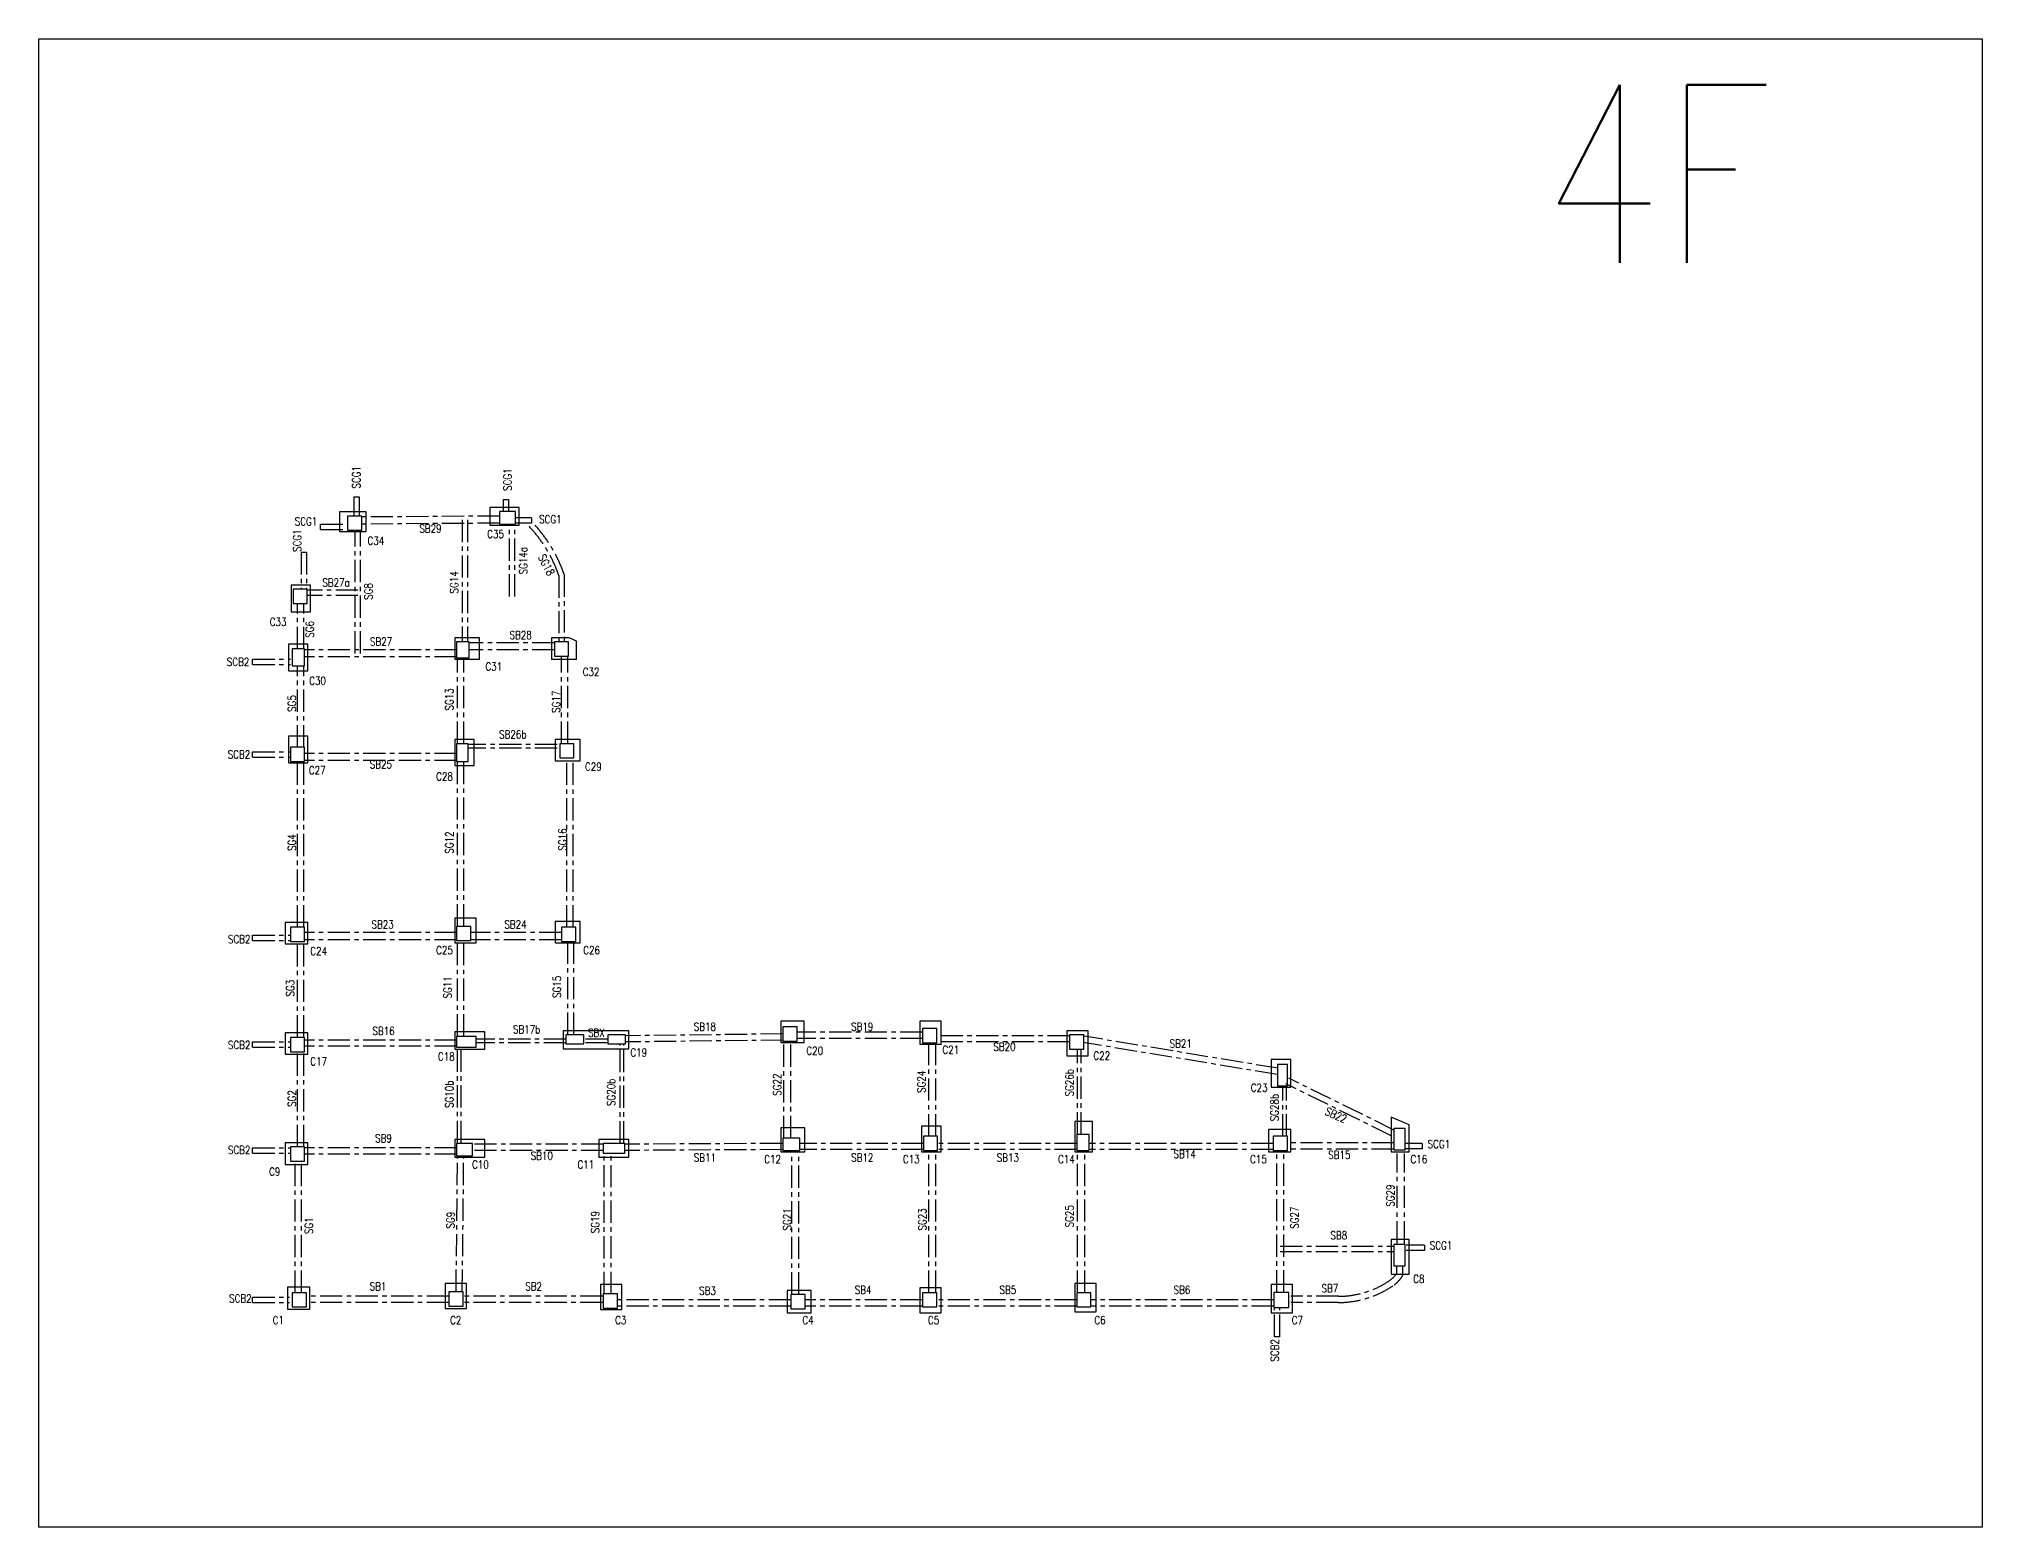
# Model space of a CAD drawing. Header units: millimetres. Extents: x 3 to 26067, y -17 to 17277.
# Drawn here: x 15139 to 26067, y 8909 to 17277 of the extents above; entities that cross this region are included whole.
import ezdxf
from ezdxf.enums import TextEntityAlignment as Align

# ---------------------------------------------------------------- set-up
doc = ezdxf.new("R2010")
doc.units = ezdxf.units.MM
doc.header["$LTSCALE"] = 100
doc.header["$MEASUREMENT"] = 0
doc.linetypes.add('CENTER', pattern=[2, 1.25, -0.25, 0.25, -0.25])
for name, color, linetype in [('TC-COLUMN', 1, 'Continuous'), ('TC-T', 4, 'Continuous'), ('TC-TB', 2, 'Continuous'), ('TC-TC', 4, 'Continuous'), ('TC-鋼柱', 11, 'Continuous')]:
    doc.layers.add(name, color=color, linetype=linetype)
doc.layers.add('TC-鋼粱', color=4, linetype='CENTER', plot=False)
doc.styles.add('TXT', font='TXT.shx', dxfattribs={"width": 0.8, "bigfont": 'ae.shx'})

msp = doc.modelspace()

# ---------------------------------------------------------------- linework, layer by layer
msp.add_lwpolyline([(15139, 17277), (26067, 17277), (26067, 8909), (15139, 8909)], close=True)
at = {"layer": 'TC-COLUMN'}
for points in [[(16829, 14507), (16979, 14507), (16979, 14617), (16829, 14617)], [(17839, 14642), (17674, 14642), (17674, 14542), (17839, 14542)], [(16667, 14055), (16667, 14205), (16557, 14205), (16557, 14055)], [(17477, 13789), (17617, 13789), (17617, 13909), (17477, 13909)], [(18120, 13909), (18022, 13909), (18022, 13789), (18162, 13789), (18162, 13890)], [(16652, 13724), (16652, 13874), (16542, 13874), (16542, 13724)], [(16652, 13207), (16652, 13357), (16542, 13357), (16542, 13207)], [(17587, 13192), (17587, 13337), (17477, 13337), (17477, 13192)], [(18042, 13217), (18182, 13217), (18182, 13337), (18042, 13337)], [(16524, 12189), (16652, 12189), (16652, 12309), (16524, 12309)], [(17597, 12194), (17597, 12334), (17477, 12334), (17477, 12194)], [(18042, 12194), (18182, 12194), (18182, 12314), (18042, 12314)], [(17647, 11694), (17477, 11694), (17477, 11597), (17647, 11597)], [(18087, 11599), (18457, 11599), (18457, 11699), (18087, 11699)], [(19312, 11634), (19442, 11634), (19442, 11754), (19312, 11754)], [(20212, 11624), (20212, 11754), (20092, 11754), (20092, 11624)], [(20919, 11699), (20919, 11559), (21039, 11559), (21039, 11699)], [(16524, 11569), (16652, 11569), (16652, 11689), (16524, 11689)], [(22179, 11383), (22179, 11538), (22069, 11538), (22069, 11383)], [(19447, 11019), (19447, 11154), (19312, 11154), (19312, 11019)], [(20212, 11019), (20212, 11164), (20102, 11164), (20102, 11019)], [(21064, 11019), (21064, 11189), (20964, 11189), (20964, 11019)], [(22744, 11214), (22744, 11019), (22844, 11019), (22844, 11172)], [(16524, 10949), (16652, 10949), (16652, 11069), (16524, 11069)], [(17647, 11089), (17477, 11089), (17477, 10989), (17647, 10989)], [(18457, 11089), (18287, 11089), (18287, 10989), (18457, 10989)], [(22054, 11019), (22179, 11019), (22179, 11144), (22054, 11144)], [(22744, 10331), (22844, 10331), (22844, 10526), (22744, 10526)], [(17544, 10139), (17544, 10279), (17424, 10279), (17424, 10139)], [(18297, 10133), (18417, 10133), (18417, 10273), (18297, 10273)], [(20964, 10279), (20964, 10119), (21084, 10119), (21084, 10279)], [(22069, 10274), (22069, 10114), (22189, 10114), (22189, 10274)], [(16537, 10134), (16662, 10134), (16662, 10259), (16537, 10259)], [(19347, 10114), (19482, 10114), (19482, 10239), (19347, 10239)], [(20092, 10254), (20092, 10114), (20212, 10114), (20212, 10254)]]:
    msp.add_lwpolyline(points, close=True, dxfattribs=at)
at = {"layer": 'TC-鋼柱'}
for points in [[(16875, 14514), (16955, 14514), (16955, 14594), (16875, 14594)], [(17730, 14549), (17820, 14549), (17820, 14619), (17730, 14619)], [(16568, 14103), (16648, 14103), (16648, 14183), (16568, 14183)], [(17488, 13797), (17558, 13797), (17558, 13887), (17488, 13887)], [(18038, 13807), (18118, 13807), (18118, 13887), (18038, 13887)], [(16563, 13752), (16633, 13752), (16633, 13847), (16563, 13847)], [(16553, 13214), (16633, 13214), (16633, 13294), (16553, 13294)], [(17488, 13214), (17553, 13214), (17553, 13314), (17488, 13314)], [(18068, 13234), (18148, 13234), (18148, 13314), (18068, 13314)], [(16553, 12202), (16633, 12202), (16633, 12282), (16553, 12282)], [(17488, 12207), (17568, 12207), (17568, 12287), (17488, 12287)], [(18078, 12202), (18158, 12202), (18158, 12282), (18078, 12282)], [(19323, 11642), (19403, 11642), (19403, 11722), (19323, 11722)], [(20108, 11632), (20188, 11632), (20188, 11712), (20108, 11712)], [(16553, 11582), (16633, 11582), (16633, 11662), (16553, 11662)], [(17488, 11608), (17598, 11608), (17598, 11668), (17488, 11668)], [(18103, 11627), (18203, 11627), (18203, 11677), (18103, 11677)], [(18338, 11627), (18438, 11627), (18438, 11677), (18338, 11677)], [(20935, 11597), (21015, 11597), (21015, 11677), (20935, 11677)], [(22105, 11390), (22160, 11390), (22160, 11510), (22105, 11510)], [(22758, 11030), (22823, 11030), (22823, 11150), (22758, 11150)], [(16553, 10967), (16633, 10967), (16633, 11047), (16553, 11047)], [(17488, 10997), (17578, 10997), (17578, 11067), (17488, 11067)], [(18313, 11012), (18433, 11012), (18433, 11067), (18313, 11067)], [(19323, 11027), (19418, 11027), (19418, 11097), (19323, 11097)], [(20113, 11027), (20193, 11027), (20193, 11107), (20113, 11107)], [(20975, 11027), (21045, 11027), (21045, 11117), (20975, 11117)], [(22080, 11027), (22160, 11027), (22160, 11107), (22080, 11107)], [(22758, 10379), (22823, 10379), (22823, 10499), (22758, 10499)], [(16563, 10147), (16643, 10147), (16643, 10227), (16563, 10227)], [(17445, 10152), (17525, 10152), (17525, 10232), (17445, 10232)], [(18313, 10140), (18393, 10140), (18393, 10220), (18313, 10220)], [(19368, 10137), (19448, 10137), (19448, 10217), (19368, 10217)], [(20108, 10147), (20188, 10147), (20188, 10227), (20108, 10227)], [(20975, 10147), (21055, 10147), (21055, 10227), (20975, 10227)], [(22083, 10144), (22168, 10144), (22168, 10229), (22083, 10229)]]:
    msp.add_lwpolyline(points, close=True, dxfattribs=at)
at = {"layer": 'TC-鋼粱'}
for p, q in [((16910, 14702), (16910, 14594)), ((16910, 14702), (16940, 14702)), ((16940, 14702), (16940, 14594)), ((17750, 14687), (17750, 14619)), ((17750, 14687), (17780, 14687)), ((17780, 14687), (17780, 14619)), ((16723, 14549), (16875, 14549)), ((16723, 14519), (16723, 14549)), ((17730, 14594), (16955, 14589)), ((17730, 14554), (16955, 14549)), ((17520, 14573), (17520, 13887)), ((17550, 14573), (17550, 13887)), ((17785, 14142), (17785, 14549)), ((17815, 14142), (17815, 14549)), ((17910, 14584), (17820, 14584)), ((17910, 14554), (17820, 14554)), ((17910, 14584), (17910, 14554)), ((16723, 14519), (16875, 14519)), ((16918, 13822), (16918, 14514)), ((16948, 13822), (16948, 14514)), ((16613, 14391), (16613, 14183)), ((16613, 14391), (16643, 14391)), ((16643, 14391), (16643, 14183)), ((16593, 13847), (16593, 14103)), ((16628, 13847), (16628, 14103)), ((16933, 14178), (16648, 14178)), ((16933, 14148), (16648, 14148)), ((18038, 13882), (17558, 13882)), ((16340, 13789), (16553, 13789)), ((16340, 13759), (16340, 13789)), ((17488, 13842), (16633, 13842)), ((17488, 13802), (16633, 13802)), ((17493, 13314), (17493, 13797)), ((17528, 13314), (17528, 13797)), ((18038, 13842), (17558, 13842)), ((18078, 13314), (18078, 13807)), ((18113, 13314), (18113, 13807)), ((16340, 13759), (16553, 13759)), ((16593, 13294), (16593, 13752)), ((16628, 13294), (16628, 13752)), ((16340, 13269), (16553, 13269)), ((16340, 13239), (16340, 13269)), ((16340, 13239), (16553, 13239)), ((17488, 13259), (16633, 13259)), ((18053, 13309), (17553, 13309)), ((18053, 13289), (17553, 13289)), ((18108, 12282), (18108, 13234)), ((18143, 12282), (18143, 13234)), ((16593, 12282), (16593, 13214)), ((16628, 12282), (16628, 13214)), ((17488, 13219), (16633, 13219)), ((17493, 12287), (17493, 13214)), ((17528, 12287), (17528, 13214)), ((17488, 12252), (16633, 12252)), ((18078, 12252), (17568, 12252)), ((16340, 12237), (16553, 12237)), ((16340, 12207), (16340, 12237)), ((16340, 12207), (16553, 12207)), ((16593, 11662), (16593, 12202)), ((16628, 11662), (16628, 12202)), ((17488, 12212), (16633, 12212)), ((17493, 11668), (17493, 12207)), ((17528, 11668), (17528, 12207)), ((18078, 12212), (17568, 12212)), ((18113, 11677), (18113, 12202)), ((18148, 11677), (18148, 12202)), ((16340, 11637), (16553, 11637)), ((16340, 11607), (16340, 11637)), ((16340, 11607), (16553, 11607)), ((17488, 11648), (16633, 11648)), ((17488, 11613), (16633, 11613)), ((17493, 11069), (17493, 11608)), ((17513, 11069), (17513, 11608)), ((18103, 11652), (17598, 11652)), ((18103, 11632), (17598, 11632)), ((18338, 11652), (18203, 11652)), ((18338, 11632), (18203, 11632)), ((18408, 11067), (18408, 11627)), ((18428, 11067), (18428, 11627)), ((19322, 11682), (18437, 11672)), ((19323, 11647), (18438, 11637)), ((19328, 11097), (19328, 11642)), ((19368, 11097), (19368, 11642)), ((20108, 11692), (19403, 11692)), ((20108, 11657), (19403, 11657)), ((20143, 11107), (20143, 11632)), ((20183, 11107), (20183, 11632)), ((20935, 11672), (20188, 11672)), ((20935, 11637), (20188, 11637)), ((20980, 11117), (20980, 11597)), ((21000, 11117), (21000, 11597)), ((22102, 11454), (21012, 11634)), ((22108, 11489), (21018, 11669)), ((16593, 11047), (16593, 11582)), ((16628, 11047), (16628, 11582)), ((22135, 11107), (22135, 11390)), ((22747, 11108), (22152, 11402)), ((22155, 11107), (22155, 11390)), ((22763, 11140), (22168, 11433)), ((16340, 11042), (16553, 11042)), ((16340, 11012), (16340, 11042)), ((17488, 11042), (16633, 11042)), ((18313, 11062), (17578, 11062)), ((19318, 11067), (18433, 11062)), ((20113, 11067), (19418, 11067)), ((20975, 11067), (20193, 11067)), ((22080, 11067), (21045, 11067)), ((22758, 11070), (22160, 11070)), ((22917, 11067), (22825, 11067)), ((22917, 11067), (22917, 11037)), ((16340, 11012), (16553, 11012)), ((16580, 10227), (16580, 10967)), ((16615, 10227), (16615, 10967)), ((17488, 11007), (16633, 11007)), ((17485, 10232), (17493, 10997)), ((17520, 10232), (17528, 10997)), ((18313, 11027), (17578, 11027)), ((18318, 10220), (18318, 11012)), ((18358, 10220), (18358, 11012)), ((19318, 11032), (18433, 11027)), ((19373, 10217), (19373, 11027)), ((19413, 10217), (19413, 11027)), ((20113, 11032), (19418, 11032)), ((20143, 10227), (20143, 11027)), ((20183, 10227), (20183, 11027)), ((20975, 11032), (20193, 11032)), ((20980, 10227), (20980, 11027)), ((21020, 10227), (21020, 11027)), ((22080, 11032), (21045, 11032)), ((22100, 10229), (22100, 11027)), ((22140, 10229), (22140, 11027)), ((22758, 11035), (22160, 11035)), ((22778, 10504), (22778, 11010)), ((22818, 10504), (22818, 11010)), ((22917, 11037), (22825, 11037)), ((22931, 10494), (22828, 10494)), ((22931, 10494), (22931, 10464)), ((22120, 10489), (22758, 10489)), ((22120, 10459), (22758, 10459)), ((22931, 10464), (22828, 10464)), ((16340, 10202), (16548, 10202)), ((16340, 10172), (16340, 10202)), ((16340, 10172), (16548, 10172)), ((17445, 10207), (16643, 10207)), ((17445, 10172), (16643, 10172)), ((18308, 10207), (17525, 10207)), ((18308, 10172), (17525, 10172)), ((19368, 10187), (18393, 10187)), ((20108, 10187), (19448, 10187)), ((20975, 10187), (20188, 10187)), ((22083, 10187), (21055, 10187)), ((19368, 10152), (18393, 10152)), ((20108, 10152), (19448, 10152)), ((20975, 10152), (20188, 10152)), ((22083, 10152), (21055, 10152)), ((22088, 9979), (22088, 10144)), ((22118, 9979), (22118, 10144)), ((22118, 9979), (22088, 9979))]:
    msp.add_line(p, q, dxfattribs=at)
for points in [[(17890, 14542, -0.108185), (18063, 14260), (18063, 13887)], [(17911, 14562, -0.109798), (18093, 14265), (18093, 13887)], [(22808, 10379), (22808, 10324, -0.096294), (22761, 10271, -0.152217), (22447, 10172), (22180, 10172)], [(22773, 10379), (22773, 10334, -0.079755), (22740, 10299, -0.151787), (22447, 10207), (22180, 10207)]]:
    msp.add_lwpolyline(points, format="xyb", dxfattribs=at)

# ---------------------------------------------------------------- texts
at = {"layer": 'TC-T', "style": 'TXT', "width": 0.8}
msp.add_text('4F', height=1000, dxfattribs=at).set_placement((24235, 16518), align=Align.MIDDLE_CENTER)
at = {"layer": 'TC-TB', "style": 'TXT', "width": 0.8}
for s, rotation, p in [('SCG1', 90, (16924, 14812)), ('SCG1', 90, (17774, 14799)), ('SB29', 0.3754, (17341, 14524)), ('SCG1', 90, (16591, 14456)), ('SG14a', 90, (17863, 14343)), ('SG18', 297, (17993, 14319)), ('SG8', 90, (16992, 14170)), ('SG14', 90, (17474, 14221)), ('SG6', 90, (16662, 13957)), ('SG5', 90, (16562, 13540)), ('SG13', 90, (17447, 13563)), ('SG17', 90, (18047, 13550)), ('SG4', 90, (16562, 12758)), ('SG12', 90, (17447, 12758)), ('SG16', 90, (18084, 12775)), ('SG3', 90, (16552, 11939)), ('SG11', 90, (17437, 11944)), ('SG15', 90, (18052, 11947)), ('SG26b', 90, (20934, 11408)), ('SG10b', 90, (17447, 11343)), ('SG20b', 90, (18357, 11354)), ('SG22', 90, (19290, 11397)), ('SG24', 90, (20102, 11413)), ('SG2', 90, (16562, 11319)), ('SG28b', 90, (22088, 11268)), ('SB22', 335.7133, (22433, 11226)), ('SG29', 90, (22739, 10773)), ('SG25', 90, (20934, 10657)), ('SG1', 90, (16657, 10604)), ('SG9', 89.0759, (17454, 10635)), ('SG19', 90, (18267, 10624)), ('SG21', 90, (19347, 10639)), ('SG23', 90, (20107, 10639)), ('SG27', 90, (22200, 10649)), ('SCB2', 90, (22089, 9903))]:
    msp.add_text(s, height=45, rotation=rotation, dxfattribs=at).set_placement(p, align=Align.MIDDLE_CENTER)
for s, p in [('SCG1', (16641, 14564)), ('SCG1', (18015, 14576)), ('SB27a', (16810, 14220)), ('SB27', (17063, 13888)), ('SB28', (17848, 13925)), ('SCB2', (16259, 13774)), ('SB26b', (17804, 13366)), ('SCB2', (16264, 13254)), ('SB25', (17062, 13198)), ('SB23', (17072, 12298)), ('SB24', (17819, 12298)), ('SCB2', (16265, 12215)), ('SB16', (17077, 11699)), ('SB17b', (17882, 11708)), ('SBX', (18274, 11689)), ('SB18', (18884, 11723)), ('SB19', (19769, 11723)), ('SCB2', (16265, 11620)), ('SB20', (20569, 11610)), ('SB21', (21560, 11628)), ('SCB2', (16265, 11030)), ('SB9', (17077, 11095)), ('SCG1', (23012, 11063)), ('SB10', (17967, 10997)), ('SB11', (18884, 10987)), ('SB12', (19769, 10987)), ('SB13', (20588, 10987)), ('SB14', (21582, 11007)), ('SB15', (22452, 11002)), ('SB8', (22449, 10550)), ('SCG1', (23024, 10493)), ('SB1', (17046, 10263)), ('SB2', (17921, 10263)), ('SB7', (22399, 10252)), ('SCB2', (16272, 10195)), ('SB3', (18899, 10238)), ('SB4', (19774, 10243)), ('SB5', (20588, 10243)), ('SB6', (21567, 10243))]:
    msp.add_text(s, height=45, dxfattribs=at).set_placement(p, align=Align.MIDDLE_CENTER)
at = {"layer": 'TC-TC', "style": 'TXT', "width": 0.8}
for s, p in [('C34', (17034, 14455)), ('C35', (17707, 14493)), ('C33', (16484, 13999)), ('C31', (17697, 13748)), ('C30', (16706, 13668)), ('C32', (18244, 13718)), ('C27', (16704, 13165)), ('C28', (17420, 13130)), ('C29', (18257, 13185)), ('C24', (16712, 12148)), ('C25', (17420, 12153)), ('C26', (18247, 12153)), ('C19', (18512, 11578)), ('C20', (19502, 11588)), ('C21', (20267, 11593)), ('C17', (16712, 11528)), ('C18', (17430, 11555)), ('C22', (21116, 11560)), ('C23', (22001, 11380)), ('C9', (16465, 10908)), ('C10', (17622, 10948)), ('C11', (18215, 10948)), ('C12', (19265, 10978)), ('C13', (20045, 10978)), ('C14', (20917, 10978)), ('C15', (21997, 10978)), ('C16', (22899, 10978)), ('C8', (22899, 10305)), ('C1', (16485, 10073)), ('C2', (17483, 10073)), ('C3', (18411, 10073)), ('C4', (19464, 10073)), ('C5', (20170, 10073)), ('C6', (21106, 10073)), ('C7', (22216, 10073))]:
    msp.add_text(s, height=45, dxfattribs=at).set_placement(p, align=Align.MIDDLE_CENTER)

doc.saveas('drawing.dxf')
